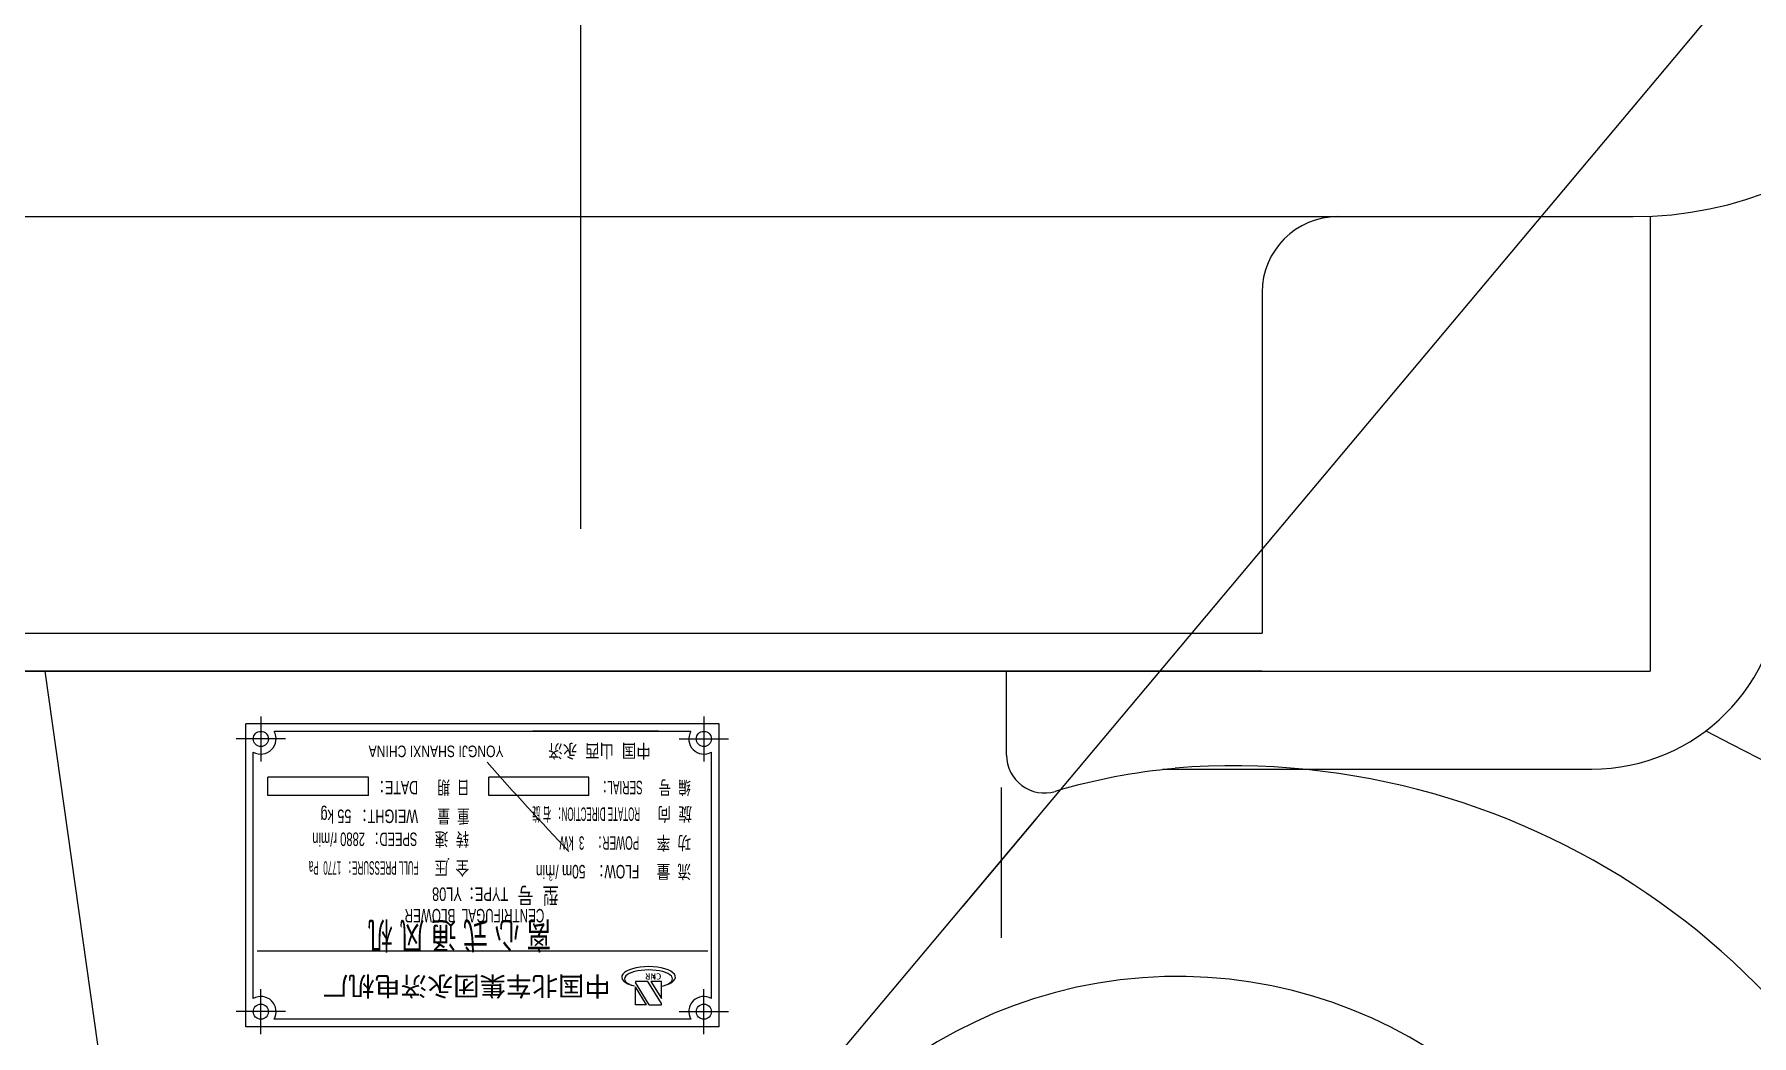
# Model space of a CAD drawing. Header units: millimetres. Extents: x 0 to 29400, y 0 to 20790.
# Drawn here: x 11868.9 to 12322.4, y 11586.2 to 11850.5 of the extents above; entities that cross this region are included whole.
import ezdxf

# ---------------------------------------------------------------- set-up
doc = ezdxf.new("R2010")
doc.units = ezdxf.units.MM
doc.header["$LTSCALE"] = 700
doc.linetypes.add('G', pattern=[2, 1.25, -0.25, 0.25, -0.25])
doc.linetypes.add('PF_DASHED', pattern=[11.25, 7.5, -3.75])
for name, color, linetype in [('01', 7, 'Continuous'), ('010', 6, 'Continuous'), ('05', 142, 'G'), ('08', 1, 'Continuous'), ('SMPEN_DASHED', 5, 'PF_DASHED'), ('SMPEN_THICK', 7, 'Continuous')]:
    doc.layers.add(name, color=color, linetype=linetype)
doc.styles.get("Standard").update_dxf_attribs({"font": 'FZYTK.TTF', "width": 0.707})
doc.styles.add('STYLE1', font='SIMFANG.TTF', dxfattribs={"width": 0.8})
doc.styles.add('STYLE2', font='SIMHEI.TTF', dxfattribs={"width": 0.8})
doc.dimstyles.new('INTE', dxfattribs={"dimscale": 70, "dimtxt": 3.5, "dimasz": 3, "dimexe": 3, "dimexo": 0, "dimgap": 1, "dimtad": 1, "dimdec": 0, "dimdsep": 46, "dimtxsty": 'Standard', "dimcen": 0, "dimclrd": 1, "dimclre": 1, "dimclrt": 3, "dimaunit": 1, "dimadec": 0, "dimazin": 0, "dimtfac": 1, "dimtdec": 0, "dimtmove": 0, "dimatfit": 0, "dimfxl": 1, "dimarcsym": 0})

# ---------------------------------------------------------------- blocks, each defined once
blk = doc.blocks.new('*D853')
at = {"layer": '08', "color": 1, "lineweight": -2}
blk.add_line((15472.63, 12181.97), (6347.03, 8963.77), dxfattribs=at)
at = {"layer": '08', "color": 1}
blk.add_solid([(6335.39, 8996.77), (6358.67, 8930.76), (6148.98, 8893.92)], dxfattribs=at)
at = {"layer": 'DEFPOINTS', "color": 0}
for p in [(15472.63, 12181.97), (6148.98, 8893.92)]:
    blk.add_point(p, dxfattribs=at)
at = {"layer": '08', "color": 3, "insert": (7247.32, 9485.38), "char_height": 245, "attachment_point": 5, "rotation": 19.4255}
blk.add_mtext('R9886', dxfattribs=at)

msp = doc.modelspace()

# ---------------------------------------------------------------- hatches: boundary and pattern name
at = {"layer": '010'}
h = msp.add_hatch(color=256, dxfattribs=at)
h.paths.add_polyline_path([(12032.3, 11601.55), (12032.3, 11601.47), (12032.88, 11601.56)], flags=16)
h.paths.add_polyline_path([(12032.85, 11601.94), (12032.29, 11602.07), (12032.26, 11601.94)], flags=16)
h.paths.add_polyline_path([(12034.74, 11603), (12029.83, 11603), (12029.83, 11600.65), (12034.74, 11600.65)], flags=9)

# ---------------------------------------------------------------- linework, layer by layer
for p in [(12295.63, 11802.5), (11730.63, 11682.4)]:
    msp.add_line(p, (12295.63, 11682.4))
at = {"layer": '01'}
for p, q in [((11900.63, 11477.4), (11871.75, 11682.4)), ((12125.63, 11660.24), (12125.63, 11682.4))]:
    msp.add_line(p, q, dxfattribs=at)
at = {"layer": '01', "color": 7, "linetype": 'Continuous'}
msp.add_line((12166.81, 11656.53), (12280.2, 11656.53), dxfattribs=at)
at = {"layer": '01'}
for centre in [(11928.69, 11664.5), (12045.69, 11664.5), (11928.69, 11592.5), (12045.69, 11592.5)]:
    msp.add_circle(centre, 2, dxfattribs=at)
at = {"layer": '01', "color": 7, "linetype": 'Continuous'}
msp.add_arc((12280.2, 11706.53), 50, 270, 0, dxfattribs=at)
at = {"layer": '01'}
for centre, radius, start, end in [((11928.69, 11664.5), 4, 240, 30), ((12045.69, 11664.5), 4, 150, 300), ((12584.63, 12180.53), 582.5, 241.91024, 289.4747), ((12584.63, 12182.41), 793.75, 221.31188, 223.62565), ((12135.63, 11660.24), 10, 180, 286.4508), ((12185.18, 11462.4), 195, 14.7818, 94.4117), ((12185.18, 11492.4), 165, 95.2159, 106.4508), ((12170.79, 11476.8), 125, 14.2223, 179.6743), ((11928.69, 11592.5), 4, 330, 120), ((12045.69, 11592.5), 4, 60, 210)]:
    msp.add_arc(centre, radius, start, end, dxfattribs=at)
at = {"layer": '010'}
for p, q in [((12030.91, 11600.49), (12027.65, 11600.49)), ((12027.65, 11600.49), (12027.65, 11600.24)), ((12031.21, 11594.27), (12027.65, 11600.24)), ((12030.52, 11594.27), (12027.65, 11599.08)), ((12027.65, 11594.27), (12027.65, 11599.08)), ((12034.47, 11594.68), (12030.91, 11600.49)), ((12031.66, 11600.49), (12034.47, 11595.94)), ((12034.47, 11600.49), (12031.66, 11600.49)), ((12032.26, 11601.94), (12032.29, 11602.07)), ((12032.85, 11601.94), (12032.26, 11601.94)), ((12032.29, 11602.07), (12032.85, 11601.94)), ((12032.3, 11601.55), (12032.88, 11601.56)), ((12032.88, 11601.56), (12032.3, 11601.47)), ((12032.3, 11601.47), (12032.3, 11601.55)), ((12034.47, 11595.94), (12034.47, 11600.49)), ((12030.52, 11594.27), (12027.65, 11594.27)), ((12031.21, 11594.27), (12034.47, 11594.27)), ((12034.47, 11594.27), (12034.47, 11594.68))]:
    msp.add_line(p, q, dxfattribs=at)
at = {"layer": '05', "color": 142, "linetype": 'G'}
msp.add_line((12013.13, 12595.01), (12013.13, 11674.01), dxfattribs=at)
at = {"layer": '05'}
for p, q in [((12013.13, 12570.81), (12013.13, 11789.99)), ((11988.42, 11470.57), (12584.15, 12180.53)), ((11928.69, 11670.44), (11928.69, 11658.56)), ((12045.69, 11670.44), (12045.69, 11658.56)), ((11935.19, 11664.5), (11922.19, 11664.5)), ((12039.19, 11664.5), (12052.19, 11664.5)), ((12124.2, 11651.7), (12124.2, 11611.98)), ((12133.38, 11643.32), (12114.09, 11620.34)), ((11928.69, 11586.56), (11928.69, 11598.44)), ((12045.69, 11586.56), (12045.69, 11598.44)), ((11935.19, 11592.5), (11922.19, 11592.5)), ((12039.19, 11592.5), (12052.19, 11592.5))]:
    msp.add_line(p, q, dxfattribs=at)
at = {"layer": '08'}
msp.add_point((11978.26, 11632.85), dxfattribs=at)
at = {"layer": 'DEFPOINTS', "color": 0, "linetype": 'ByBlock'}
for p in [(11924.69, 11633.1), (11927.04, 11633.1), (12046.69, 11608.5), (12049.69, 11588.5), (12049.69, 11588.5)]:
    msp.add_point(p, dxfattribs=at)
at = {"layer": 'SMPEN_DASHED'}
msp.add_line((12000.52, 11666.68), (12033.74, 11666.68), dxfattribs=at)
at = {"layer": 'SMPEN_THICK'}
for p, q in [((11735.13, 11802.4), (12291.13, 11802.4)), ((12193.13, 11782.4), (12193.13, 11692.4)), ((11833.13, 11692.4), (12193.13, 11692.4)), ((12193.13, 11682.4), (11834.25, 11682.4)), ((11924.69, 11588.5), (11924.69, 11668.5)), ((12049.69, 11668.5), (11924.69, 11668.5)), ((12042.23, 11666.5), (11932.15, 11666.5)), ((12049.69, 11588.5), (12049.69, 11668.5)), ((11926.69, 11595.96), (11926.69, 11661.04)), ((12047.69, 11595.96), (12047.69, 11661.04)), ((11957.15, 11654.45), (11930.5, 11654.45)), ((11930.5, 11649.54), (11930.5, 11654.45)), ((11957.15, 11649.54), (11957.15, 11654.45)), ((11988.88, 11649.54), (11988.88, 11654.45)), ((12015.3, 11654.45), (11988.88, 11654.45)), ((12015.3, 11649.54), (12015.3, 11654.45)), ((11957.15, 11649.54), (11930.5, 11649.54)), ((12015.3, 11649.54), (11988.88, 11649.54)), ((12046.69, 11608.5), (11927.69, 11608.5)), ((12042.23, 11590.5), (11932.15, 11590.5)), ((12049.69, 11588.5), (11924.69, 11588.5))]:
    msp.add_line(p, q, dxfattribs=at)
for centre, radius, start, end in [((12291.13, 11902.4), 100, 270, 0), ((12213.13, 11782.4), 20, 90, 180)]:
    msp.add_arc(centre, radius, start, end, dxfattribs=at)
for centre, major_axis, ratio, start_param, end_param in [((12031.08, 11601.62), (7.08, 0), 0.390059, -1.018227, 4.146194), ((12031.07, 11601.17), (6.34, 0), 0.370244, -0.943319, 4.070557)]:
    msp.add_ellipse(centre, major_axis=major_axis, ratio=ratio, start_param=start_param, end_param=end_param, dxfattribs=at)

# ---------------------------------------------------------------- texts
at = {"layer": '01'}
for s, height, width, p in [('  YONGJI SHANXI CHINA', 3.0476, 0.7875, (11994.58, 11662.75)), ('中国  山西  永济   ', 3.5556, 0.7875, (12031.67, 11663.11)), ('DATE：', 3.556, 0.689063, (11970.21, 11653.44)), ('日  期', 3.556, 0.689063, (11983.82, 11653.44)), ('SERIAL：', 3.556, 0.55125, (12029.52, 11653.44)), ('编  号', 3.556, 0.689063, (12042.24, 11653.44)), ('WEIGHT： 55 kg', 3.5556, 0.7, (11970.21, 11645.86)), ('重  量', 3.556, 0.689063, (11983.82, 11645.86)), ('ROTATE DIRECTION： 右 旋', 3.5556, 0.442969, (12028.84, 11646.42)), ('旋  向', 3.556, 0.738281, (12042.55, 11646.42)), ('SPEED： 2880 r/min', 3.5556, 0.62, (11970, 11639.79)), ('转  速', 3.556, 0.738281, (11983.7, 11639.79)), ('POWER：   3  kW', 3.5556, 0.541406, (12028.62, 11638.81)), ('功  率', 3.556, 0.738281, (12042.33, 11638.81)), ('FULL PRESSURE： 1770  Pa', 3.5556, 0.45, (11970.35, 11632.22)), ('全  压', 3.556, 0.738281, (11983.7, 11632.22)), ('FLOW：  50m /min', 3.5556, 0.669375, (12028.62, 11631.24)), ('流  量', 3.556, 0.738281, (12042.33, 11631.24)), ('TYPE：YL08', 3.556, 0.70875, (11994.01, 11625.29)), ('型  号', 4.267, 0.738281, (12007.36, 11625.29)), ('3', 1.9, 0.689063, (12005.8, 11629)), ('离 心 式 通 风 机', 7, 0.689063, (12005.4, 11616.13)), ('CENTRIFUGAL  BLOWER', 3.5556, 0.65, (12003.55, 11619.62))]:
    msp.add_text(s, height=height, rotation=180, dxfattribs=dict(at, width=width)).set_placement(p)
at = {"layer": '010', "style": 'STYLE1', "width": 1.3}
msp.add_text('CNR', height=1.626, rotation=180, dxfattribs=at).set_placement((12034.48, 11602.61))
at = {"layer": 'SMPEN_THICK', "style": 'STYLE2'}
msp.add_text('中国北车集团永济电机厂', height=5.076, rotation=180, dxfattribs=at).set_placement((12021.04, 11601.78))

# ---------------------------------------------------------------- dimensions: what is measured, and where the dimension line sits
at = {"layer": '08'}
dim = msp.add_radius_dim(center=(15472.63, 12181.97), mpoint=(6148.98, 8893.92), dimstyle='INTE', dxfattribs=at)
dim.commit()
dim.dimension.update_dxf_attribs({"geometry": '*D853', "text_midpoint": (7311.34, 9303.84), "dimtype": 164})

doc.saveas('drawing.dxf')
